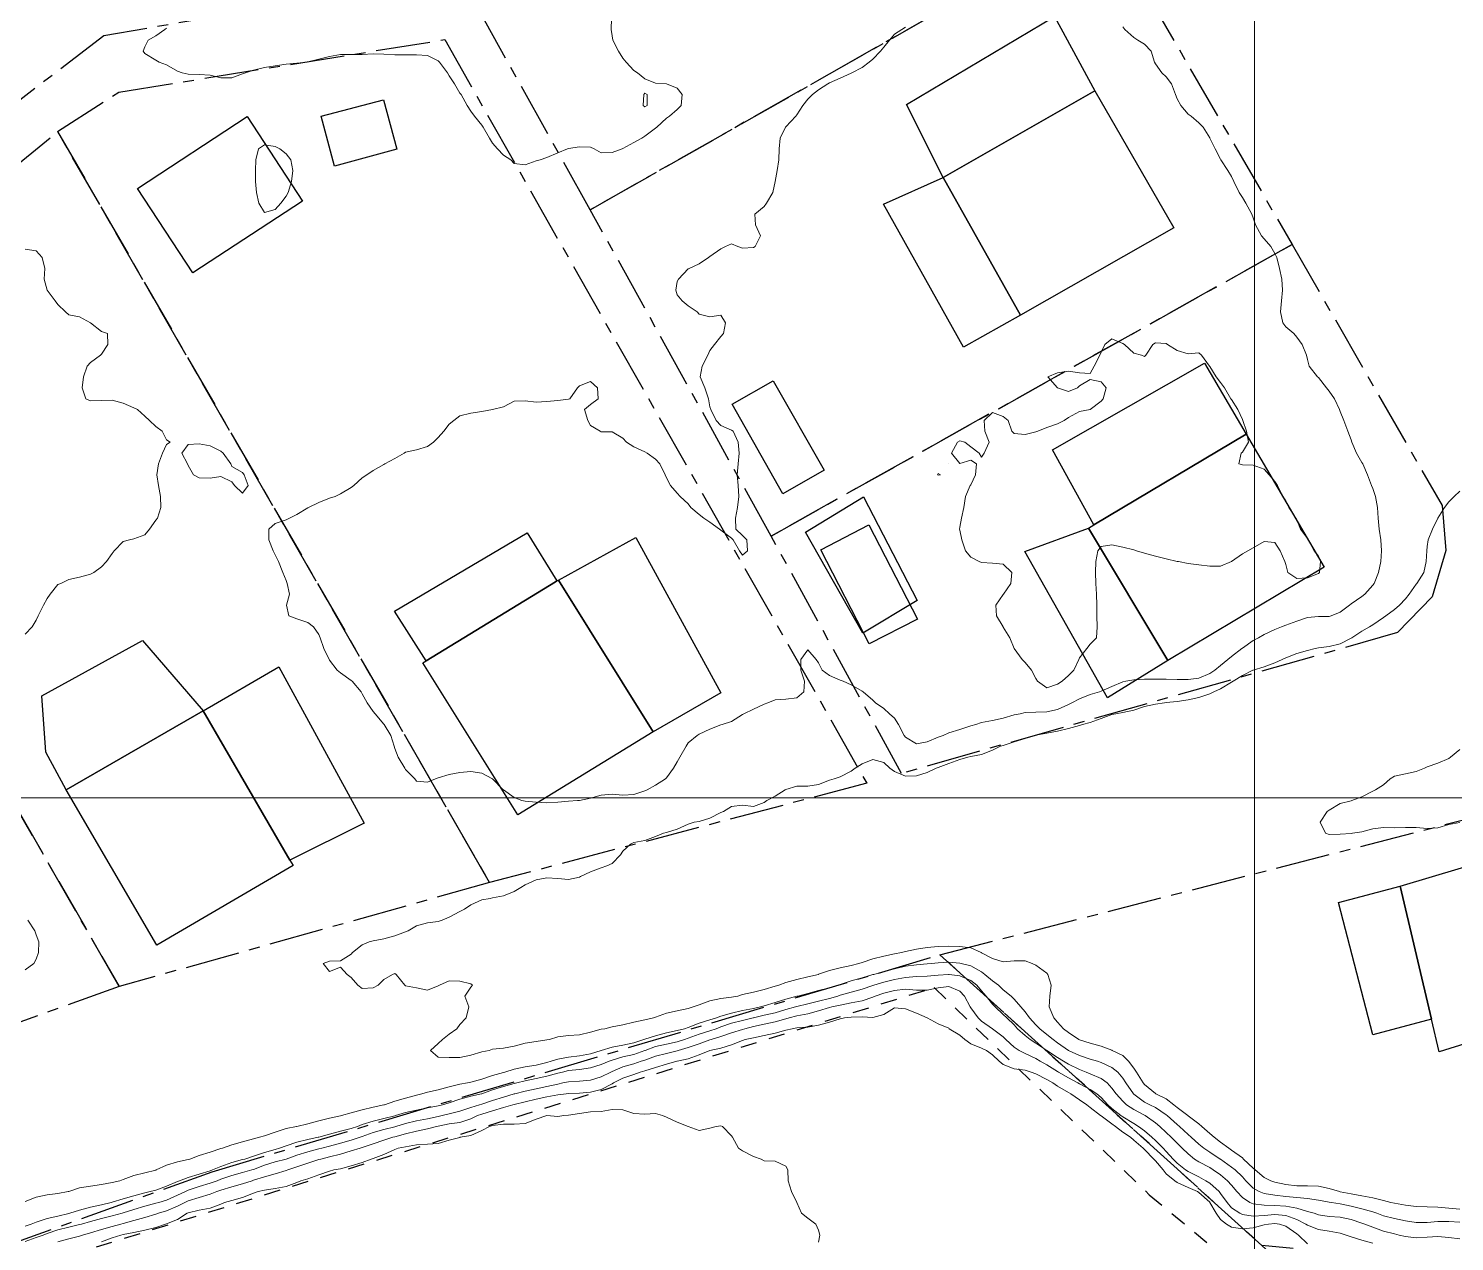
# Model space of a CAD drawing. Header units: centimetres. Extents: x 0 to 642158, y -847 to 649707.
# Drawn here: x 617710.4 to 617776, y 621067 to 621122.8 of the extents above; entities that cross this region are included whole.
import ezdxf

# ---------------------------------------------------------------- set-up
doc = ezdxf.new("R2010")
doc.units = ezdxf.units.CM
doc.header["$MEASUREMENT"] = 0
doc.linetypes.add('CENTERX2', pattern=[4, 2.5, -0.5, 0.5, -0.5])
doc.linetypes.add('JIS_02_0.7', pattern=[1.35, 0.75, -0.6])
for name, color, linetype, lineweight in [('MEV_grille', 254, 'Continuous', 9), ('WAL_parcellaire agricole', 7, 'JIS_02_0.7', 25), ('WAL_topographie 0.5', 253, 'Continuous', 20)]:
    doc.layers.add(name, color=color, linetype=linetype, lineweight=lineweight)
doc.layers.add('SPW_batiments', color=7, linetype='Continuous')
doc.layers.add('SPW_parcellaire cadastral', color=7, linetype='CENTERX2', lineweight=25, true_color=0xff0542)

# ---------------------------------------------------------------- blocks, each defined once
blk = doc.blocks.new('*U114')
at = {"layer": 'MEV_grille', "transparency": 33554687}
blk.add_lwpolyline([(-1338.461, 0), (1338.461, 0)], dxfattribs=at)
blk = doc.blocks.new('*U115')
at = {"layer": 'MEV_grille', "color": 0, "linetype": 'ByBlock', "lineweight": -2, "transparency": 16777216}
blk.add_blockref('*U114', (0, -1300), dxfattribs=at)
blk = doc.blocks.new('*U112')
at = {"layer": 'MEV_grille', "transparency": 33554687}
blk.add_lwpolyline([(0, 1825.476), (0, -1825.476)], dxfattribs=at)
blk = doc.blocks.new('*U113')
at = {"layer": 'MEV_grille', "color": 0, "linetype": 'ByBlock', "lineweight": -2, "transparency": 16777216}
blk.add_blockref('*U112', (2400, 0), dxfattribs=at)

msp = doc.modelspace()

# ---------------------------------------------------------------- linework, layer by layer
at = {"layer": 'SPW_batiments'}
for points in [[(617759.46, 621119.931), (617752.486, 621115.938), (617750.803, 621119.295), (617757.603, 621123.346), (617759.46, 621119.931)], [(617763.104, 621113.613), (617756.038, 621109.596), (617752.486, 621115.938), (617759.46, 621119.931), (617763.104, 621113.613)], [(617727.337, 621117.243), (617724.47, 621116.458), (617723.87, 621118.758), (617726.737, 621119.508), (617727.337, 621117.243)], [(617715.416, 621115.427), (617720.459, 621118.736), (617723.007, 621114.852), (617717.965, 621111.543), (617715.416, 621115.427)], [(617752.486, 621115.939), (617756.038, 621109.596), (617753.416, 621108.129), (617749.73, 621114.707), (617752.486, 621115.939)], [(617766.429, 621104.113), (617759.411, 621099.938), (617757.521, 621103.396), (617764.505, 621107.38), (617766.429, 621104.113)], [(617747.006, 621102.461), (617745.106, 621101.378), (617742.771, 621105.495), (617744.655, 621106.578), (617747.006, 621102.461)], [(617770.022, 621097.998), (617762.822, 621093.697), (617759.172, 621099.797), (617759.411, 621099.938), (617766.429, 621104.113), (617770.022, 621097.998)], [(617748.781, 621094.95), (617746.152, 621099.613), (617748.816, 621101.236), (617751.286, 621096.456), (617748.781, 621094.95)], [(617751.306, 621095.596), (617749.072, 621094.461), (617746.856, 621098.795), (617749.056, 621099.945), (617751.306, 621095.596)], [(617734.708, 621097.36), (617734.639, 621097.318), (617728.693, 621093.688), (617727.24, 621095.976), (617733.339, 621099.576), (617734.708, 621097.36)], [(617742.257, 621092.211), (617739.14, 621090.41), (617734.778, 621097.398), (617738.339, 621099.36), (617742.257, 621092.211)], [(617756.246, 621098.715), (617759.172, 621099.797), (617762.822, 621093.697), (617760.041, 621091.98), (617756.246, 621098.715)], [(617739.14, 621090.41), (617732.908, 621086.593), (617728.54, 621093.593), (617728.693, 621093.688), (617734.639, 621097.318), (617734.708, 621097.36), (617734.778, 621097.398), (617739.14, 621090.41)], [(617712.124, 621087.741), (617711.198, 621089.481), (617711.012, 621092.072), (617715.635, 621094.622), (617718.426, 621091.376), (617712.124, 621087.741)], [(617725.841, 621086.209), (617722.427, 621084.51), (617718.426, 621091.376), (617721.907, 621093.408), (617725.841, 621086.209)], [(617722.427, 621084.51), (617722.574, 621084.258), (617716.308, 621080.592), (617712.124, 621087.741), (617718.426, 621091.376), (617722.427, 621084.51)], [(617785.341, 621078.816), (617785.174, 621078.764), (617779.825, 621077.093), (617775.308, 621075.682), (617774.958, 621077.181), (617773.516, 621083.315), (617783.307, 621086.249), (617785.341, 621078.816)], [(617774.958, 621077.181), (617772.258, 621076.464), (617770.674, 621082.564), (617773.516, 621083.315), (617774.958, 621077.181)]]:
    msp.add_lwpolyline(points, dxfattribs=at)
at = {"layer": 'SPW_parcellaire cadastral'}
for points in [[(617635.583, 621112.981), (617645.679, 621116.604), (617716.839, 621144.166), (617719.631, 621138.983), (617725.689, 621128.22), (617727.662, 621124.82), (617713.866, 621122.462), (617701.727, 621113.15), (617693.035, 621107.997), (617647.2, 621092.057), (617645.539, 621095.061), (617635.583, 621112.981)], [(617736.247, 621114.446), (617730.203, 621125.284), (617727.662, 621124.82), (617725.689, 621128.22), (617751.117, 621142.977), (617759.847, 621127.865), (617736.247, 621114.446)], [(617736.247, 621114.446), (617759.847, 621127.865), (617768.537, 621112.847), (617744.567, 621099.429), (617736.247, 621114.446)], [(617731.613, 621083.475), (617711.737, 621118.049), (617714.553, 621119.864), (617729.547, 621122.28), (617748.968, 621088.05), (617731.613, 621083.475)], [(617731.613, 621083.475), (617714.568, 621078.692), (617697.844, 621107.823), (617703.278, 621111.089), (617711.737, 621118.049), (617731.613, 621083.475)], [(617744.567, 621099.429), (617768.537, 621112.847), (617775.438, 621100.827), (617775.617, 621098.761), (617774.982, 621096.634), (617773.394, 621094.983), (617750.565, 621088.502), (617744.567, 621099.429)], [(617681.64, 621101.414), (617693.949, 621105.471), (617697.844, 621107.823), (617714.568, 621078.692), (617698.133, 621072.797), (617681.64, 621101.414)], [(617752.33, 621080.15), (617785.683, 621088.75), (617787.14, 621083.471), (617788.791, 621077.749), (617791.289, 621068.657), (617792.458, 621064.182), (617767.153, 621066.773), (617752.33, 621080.15)], [(617783.06, 621052.299), (617824.366, 621016.028), (617823.177, 621011.472), (617816.096, 621001.449), (617790.775, 620954.35), (617787.593, 620940.336), (617787.517, 620940.003), (617678.966, 621055.851), (617718.844, 621070.16), (617752.33, 621080.15), (617767.153, 621066.773), (617783.06, 621052.299)]]:
    msp.add_lwpolyline(points, dxfattribs=at)
at = {"layer": 'WAL_parcellaire agricole'}
msp.add_lwpolyline([(617711.348, 621023.973), (617682.511, 621055.47), (617712.232, 621066.306), (617752.064, 621078.644), (617761.967, 621069.104), (617779.177, 621054.814), (617799.846, 621036.234), (617822.223, 621016.236), (617800.306, 620927.942), (617776.245, 620953.259), (617751.353, 620981.853), (617711.348, 621023.973)], dxfattribs=at)
at = {"layer": 'WAL_topographie 0.5'}
for points in [[(617716.75, 621122.813), (617716.663, 621122.75), (617716.25, 621122.453), (617715.908, 621122.25), (617715.75, 621121.95), (617715.67, 621121.75), (617715.75, 621121.645), (617716.25, 621121.341), (617716.404, 621121.25), (617716.75, 621121.128), (617717.25, 621120.825), (617717.464, 621120.75), (617717.75, 621120.69), (617718.25, 621120.681), (617718.75, 621120.64), (617719.25, 621120.519), (617719.75, 621120.52), (617720.25, 621120.699), (617720.387, 621120.75), (617720.75, 621120.875), (617721.25, 621120.998), (617721.75, 621121.077), (617722.25, 621121.146), (617722.75, 621121.201), (617723.185, 621121.25), (617723.25, 621121.259), (617723.75, 621121.377), (617724.25, 621121.503), (617724.75, 621121.592), (617725.25, 621121.59), (617725.75, 621121.592), (617726.25, 621121.627), (617726.75, 621121.609), (617727.25, 621121.581), (617727.75, 621121.579), (617728.25, 621121.586), (617728.75, 621121.544), (617729.25, 621121.302), (617729.306, 621121.25), (617729.669, 621120.75), (617729.75, 621120.619), (617729.995, 621120.25), (617730.25, 621119.823), (617730.305, 621119.75), (617730.586, 621119.25), (617730.75, 621118.989), (617730.917, 621118.75), (617731.25, 621118.337), (617731.313, 621118.25), (617731.612, 621117.75), (617731.75, 621117.52), (617731.978, 621117.25), (617732.25, 621116.967), (617732.587, 621116.75), (617732.75, 621116.577), (617733.25, 621116.51), (617733.75, 621116.703), (617733.938, 621116.75), (617734.25, 621116.859), (617734.75, 621117.07), (617735.2, 621117.25), (617735.25, 621117.263), (617735.75, 621117.35), (617736.25, 621117.329), (617736.417, 621117.25), (617736.75, 621117.073), (617737.25, 621117.079), (617737.712, 621117.25), (617737.75, 621117.263), (617738.25, 621117.544), (617738.625, 621117.75), (617738.75, 621117.831), (617739.25, 621118.206), (617739.305, 621118.25), (617739.75, 621118.665), (617739.897, 621118.75), (617740.25, 621119.066), (617740.425, 621119.25), (617740.474, 621119.75), (617740.25, 621120.045), (617739.75, 621120.25), (617739.75, 621120.25), (617739.25, 621120.283), (617738.75, 621120.474), (617738.417, 621120.75), (617738.25, 621120.853), (617737.898, 621121.25), (617737.75, 621121.426), (617737.539, 621121.75), (617737.286, 621122.25), (617737.25, 621122.45), (617737.21, 621122.75), (617737.219, 621123.25)], [(617735.662, 621087.25), (617735.25, 621087.22), (617734.75, 621087.177), (617734.25, 621087.146), (617733.75, 621087.175), (617733.25, 621087.22), (617733.094, 621087.25), (617732.75, 621087.386), (617732.25, 621087.744), (617732.242, 621087.75), (617731.75, 621088.25), (617731.75, 621088.25), (617731.25, 621088.509), (617730.75, 621088.596), (617730.25, 621088.536), (617729.75, 621088.458), (617729.25, 621088.304), (617729.119, 621088.25), (617728.75, 621088.098), (617728.25, 621088.139), (617728.165, 621088.25), (617727.75, 621088.677), (617727.707, 621088.75), (617727.405, 621089.25), (617727.25, 621089.652), (617727.221, 621089.75), (617727.073, 621090.25), (617726.762, 621090.75), (617726.75, 621090.765), (617726.34, 621091.25), (617726.25, 621091.357), (617725.985, 621091.75), (617725.75, 621092.159), (617725.698, 621092.25), (617725.286, 621092.75), (617725.25, 621092.781), (617724.75, 621093.13), (617724.604, 621093.25), (617724.25, 621093.716), (617724.226, 621093.75), (617723.991, 621094.25), (617723.818, 621094.75), (617723.75, 621094.896), (617723.507, 621095.25), (617723.25, 621095.441), (617722.75, 621095.614), (617722.375, 621095.75), (617722.271, 621096.25), (617722.408, 621096.75), (617722.304, 621097.25), (617722.25, 621097.381), (617722.104, 621097.75), (617721.904, 621098.25), (617721.75, 621098.565), (617721.648, 621098.75), (617721.456, 621099.25), (617721.454, 621099.75), (617721.75, 621100.009), (617722.25, 621100.172), (617722.398, 621100.25), (617722.75, 621100.426), (617723.25, 621100.729), (617723.286, 621100.75), (617723.75, 621100.972), (617724.25, 621101.172), (617724.5, 621101.25), (617724.75, 621101.371), (617725.25, 621101.656), (617725.372, 621101.75), (617725.75, 621102.102), (617725.967, 621102.25), (617726.25, 621102.448), (617726.75, 621102.729), (617726.795, 621102.75), (617727.25, 621102.994), (617727.687, 621103.25), (617727.75, 621103.291), (617728.25, 621103.403), (617728.75, 621103.55), (617729.025, 621103.75), (617729.25, 621103.969), (617729.506, 621104.25), (617729.75, 621104.574), (617729.964, 621104.75), (617730.25, 621104.955), (617730.75, 621105.087), (617731.25, 621105.169), (617731.75, 621105.25), (617731.75, 621105.25), (617732.25, 621105.375), (617732.75, 621105.641), (617733.25, 621105.65), (617733.75, 621105.593), (617734.25, 621105.625), (617734.75, 621105.667), (617735.25, 621105.722), (617735.306, 621105.75), (617735.655, 621106.25), (617735.75, 621106.337), (617736.25, 621106.544), (617736.572, 621106.25), (617736.603, 621105.75), (617736.25, 621105.477), (617735.987, 621105.25), (617736.133, 621104.75), (617736.25, 621104.517), (617736.694, 621104.25), (617736.75, 621104.232), (617737.25, 621104.223), (617737.75, 621103.931), (617737.914, 621103.75), (617738.25, 621103.531), (617738.75, 621103.301), (617738.862, 621103.25), (617739.25, 621102.972), (617739.448, 621102.75), (617739.696, 621102.25), (617739.75, 621102.105), (617739.943, 621101.75), (617740.25, 621101.4), (617740.382, 621101.25), (617740.75, 621100.906), (617740.878, 621100.75), (617741.25, 621100.415), (617741.464, 621100.25), (617741.75, 621100.066), (617742.187, 621099.75), (617742.25, 621099.699), (617742.75, 621099.325), (617742.818, 621099.25), (617743.108, 621098.75), (617743.25, 621098.547), (617743.477, 621098.75), (617743.444, 621099.25), (617743.25, 621099.461), (617742.948, 621099.75), (617742.926, 621100.25), (617743.013, 621100.75), (617743.077, 621101.25), (617743.047, 621101.75), (617743.008, 621102.25), (617743.056, 621102.75), (617743.093, 621103.25), (617743.057, 621103.75), (617742.817, 621104.25), (617742.75, 621104.307), (617742.25, 621104.524), (617742.039, 621104.75), (617741.794, 621105.25), (617741.75, 621105.383), (617741.679, 621105.75), (617741.509, 621106.25), (617741.308, 621106.75), (617741.394, 621107.25), (617741.655, 621107.75), (617741.75, 621107.964), (617741.961, 621108.25), (617742.25, 621108.617), (617742.371, 621108.75), (617742.466, 621109.25), (617742.25, 621109.598), (617741.75, 621109.515), (617741.25, 621109.645), (617741.159, 621109.75), (617740.75, 621110.031), (617740.47, 621110.25), (617740.25, 621110.54), (617740.176, 621110.75), (617740.25, 621111.15), (617740.3, 621111.25), (617740.75, 621111.724), (617740.8, 621111.75), (617741.25, 621111.955), (617741.683, 621112.25), (617741.75, 621112.303), (617742.25, 621112.643), (617742.464, 621112.75), (617742.75, 621112.875), (617743.036, 621112.75), (617743.25, 621112.682), (617743.75, 621112.704), (617743.833, 621112.75), (617744.083, 621113.25), (617743.844, 621113.75), (617743.817, 621114.25), (617744.25, 621114.592), (617744.347, 621114.75), (617744.639, 621115.25), (617744.75, 621115.75), (617744.75, 621115.75), (617744.838, 621116.25), (617744.914, 621116.75), (617744.937, 621117.25), (617744.976, 621117.75), (617745.232, 621118.25), (617745.25, 621118.268), (617745.704, 621118.75), (617745.75, 621118.813), (617746.025, 621119.25), (617746.25, 621119.542), (617746.466, 621119.75), (617746.75, 621119.973), (617747.176, 621120.25), (617747.25, 621120.287), (617747.75, 621120.506), (617748.25, 621120.733), (617748.279, 621120.75), (617748.75, 621120.998), (617749.085, 621121.25), (617749.25, 621121.378), (617749.594, 621121.75), (617749.75, 621121.929), (617750.009, 621122.25), (617750.25, 621122.532), (617750.583, 621122.75), (617750.75, 621122.847)], [(617760.75, 621122.868), (617760.842, 621122.75), (617761.25, 621122.373), (617761.438, 621122.25), (617761.75, 621122.066), (617762.058, 621121.75), (617762.205, 621121.25), (617762.25, 621121.164), (617762.539, 621120.75), (617762.75, 621120.565), (617762.985, 621120.25), (617763.174, 621119.75), (617763.25, 621119.556), (617763.419, 621119.25), (617763.75, 621118.853), (617763.892, 621118.75), (617764.25, 621118.447), (617764.442, 621118.25), (617764.75, 621117.757), (617764.754, 621117.75), (617764.993, 621117.25), (617765.25, 621116.776), (617765.266, 621116.75), (617765.583, 621116.25), (617765.75, 621115.979), (617765.86, 621115.75), (617766.109, 621115.25), (617766.25, 621115.011), (617766.411, 621114.75), (617766.687, 621114.25), (617766.75, 621114.083), (617766.859, 621113.75), (617767.125, 621113.25), (617767.25, 621113.106), (617767.56, 621112.75), (617767.75, 621112.431), (617767.833, 621112.25), (617767.962, 621111.75), (617768.063, 621111.25), (617768.096, 621110.75), (617768.055, 621110.25), (617768.004, 621109.75), (617768.107, 621109.25), (617768.25, 621109.066), (617768.612, 621108.75), (617768.75, 621108.591), (617769.006, 621108.25), (617769.205, 621107.75), (617769.25, 621107.563), (617769.328, 621107.25), (617769.712, 621106.75), (617769.75, 621106.723), (617770.121, 621106.25), (617770.25, 621106.094), (617770.495, 621105.75), (617770.72, 621105.25), (617770.75, 621105.167), (617770.915, 621104.75), (617771.107, 621104.25), (617771.25, 621103.861), (617771.29, 621103.75), (617771.497, 621103.25), (617771.75, 621102.821), (617771.786, 621102.75), (617772.004, 621102.25), (617772.194, 621101.75), (617772.25, 621101.612), (617772.371, 621101.25), (617772.461, 621100.75), (617772.497, 621100.25), (617772.55, 621099.75), (617772.618, 621099.25), (617772.66, 621098.75), (617772.628, 621098.25), (617772.507, 621097.75), (617772.308, 621097.25), (617772.25, 621097.171), (617771.882, 621096.75), (617771.75, 621096.651), (617771.25, 621096.303), (617771.182, 621096.25), (617770.75, 621095.923), (617770.329, 621095.75), (617770.25, 621095.722), (617769.75, 621095.726), (617769.25, 621095.673), (617768.75, 621095.512), (617768.25, 621095.329), (617768.048, 621095.25), (617767.75, 621095.13), (617767.25, 621094.902), (617766.991, 621094.75), (617766.75, 621094.621), (617766.25, 621094.271), (617766.223, 621094.25), (617765.75, 621093.882), (617765.584, 621093.75), (617765.25, 621093.476), (617764.981, 621093.25), (617764.75, 621093.093), (617764.25, 621092.89), (617763.75, 621092.829), (617763.25, 621092.828), (617762.75, 621092.837), (617762.25, 621092.843), (617761.75, 621092.838), (617761.25, 621092.812), (617760.882, 621092.75), (617760.75, 621092.72), (617760.25, 621092.498), (617759.75, 621092.28), (617759.67, 621092.25), (617759.25, 621092.133), (617758.75, 621091.935), (617758.41, 621091.75), (617758.25, 621091.675), (617757.75, 621091.451), (617757.25, 621091.33), (617756.75, 621091.315), (617756.25, 621091.303), (617756.029, 621091.25), (617755.75, 621091.191), (617755.25, 621091.05), (617754.75, 621090.941), (617754.25, 621090.843), (617753.981, 621090.75), (617753.75, 621090.684), (617753.25, 621090.519), (617752.75, 621090.363), (617752.487, 621090.25), (617752.25, 621090.171), (617751.75, 621089.955), (617751.25, 621089.864), (617750.75, 621090.169), (617750.689, 621090.25), (617750.428, 621090.75), (617750.25, 621091.04), (617750.007, 621091.25), (617749.75, 621091.482), (617749.365, 621091.75), (617749.25, 621091.868), (617748.799, 621092.25), (617748.75, 621092.285), (617748.25, 621092.579), (617747.882, 621092.75), (617747.75, 621092.797), (617747.25, 621093.011), (617746.908, 621093.25), (617746.75, 621093.588), (617746.639, 621093.75), (617746.25, 621094.197), (617745.941, 621093.75), (617745.934, 621093.25), (617746.106, 621092.75), (617746.073, 621092.25), (617745.75, 621091.98), (617745.25, 621091.922), (617744.75, 621091.892), (617744.412, 621091.75), (617744.25, 621091.692), (617743.75, 621091.461), (617743.318, 621091.25), (617743.25, 621091.209), (617742.75, 621090.896), (617742.308, 621090.75), (617742.25, 621090.731), (617741.75, 621090.54), (617741.25, 621090.315), (617741.164, 621090.25), (617740.75, 621089.91), (617740.652, 621089.75), (617740.373, 621089.25), (617740.25, 621089.039), (617740.08, 621088.75), (617739.75, 621088.293), (617739.699, 621088.25), (617739.25, 621087.957), (617738.867, 621087.75), (617738.75, 621087.701), (617738.25, 621087.53), (617737.75, 621087.494), (617737.25, 621087.543), (617736.75, 621087.497), (617736.25, 621087.366), (617735.75, 621087.26), (617735.662, 621087.25)], [(617738.868, 621119.25), (617738.75, 621119.189), (617738.673, 621119.25), (617738.712, 621119.75), (617738.75, 621119.817), (617738.861, 621119.75), (617738.868, 621119.25)], [(617722.01, 621114.75), (617721.75, 621114.455), (617721.25, 621114.315), (617720.995, 621114.75), (617720.886, 621115.25), (617720.848, 621115.75), (617720.842, 621116.25), (617720.855, 621116.75), (617720.985, 621117.25), (617721.25, 621117.432), (617721.75, 621117.359), (617721.955, 621117.25), (617722.25, 621117.021), (617722.47, 621116.75), (617722.554, 621116.25), (617722.501, 621115.75), (617722.344, 621115.25), (617722.25, 621115.068), (617722.01, 621114.75)], [(617710.25, 621112.63), (617710.75, 621112.56), (617711.031, 621112.25), (617711.141, 621111.75), (617711.115, 621111.25), (617711.25, 621110.75), (617711.25, 621110.75), (617711.625, 621110.25), (617711.75, 621110.091), (617712.091, 621109.75), (617712.25, 621109.615), (617712.75, 621109.519), (617713.25, 621109.25), (617713.25, 621109.25), (617713.75, 621108.845), (617714.036, 621108.75), (617714.04, 621108.25), (617713.75, 621107.8), (617713.713, 621107.75), (617713.25, 621107.421), (617713.091, 621107.25), (617712.93, 621106.75), (617712.858, 621106.25), (617713.028, 621105.75), (617713.25, 621105.652), (617713.75, 621105.675), (617714.25, 621105.681), (617714.75, 621105.538), (617715.25, 621105.327), (617715.417, 621105.25), (617715.75, 621104.954), (617715.97, 621104.75), (617716.25, 621104.47), (617716.539, 621104.25), (617716.75, 621103.85), (617716.917, 621103.75), (617716.75, 621103.65), (617716.568, 621103.25), (617716.385, 621102.75), (617716.298, 621102.25), (617716.383, 621101.75), (617716.472, 621101.25), (617716.491, 621100.75), (617716.331, 621100.25), (617716.25, 621100.161), (617715.962, 621099.75), (617715.75, 621099.484), (617715.25, 621099.296), (617715.036, 621099.25), (617714.75, 621099.181), (617714.333, 621098.75), (617714.25, 621098.631), (617713.992, 621098.25), (617713.75, 621098.008), (617713.402, 621097.75), (617713.25, 621097.667), (617712.75, 621097.53), (617712.25, 621097.424), (617711.886, 621097.25), (617711.75, 621097.194), (617711.386, 621096.75), (617711.25, 621096.546), (617711.088, 621096.25), (617710.839, 621095.75), (617710.75, 621095.56), (617710.559, 621095.25), (617710.25, 621094.911)], [(617757.965, 621092.75), (617757.75, 621092.605), (617757.25, 621092.434), (617756.82, 621092.75), (617756.75, 621092.865), (617756.549, 621093.25), (617756.25, 621093.604), (617756.124, 621093.75), (617755.755, 621094.25), (617755.75, 621094.258), (617755.548, 621094.75), (617755.25, 621095.239), (617755.243, 621095.25), (617754.942, 621095.75), (617754.911, 621096.25), (617755.25, 621096.737), (617755.26, 621096.75), (617755.593, 621097.25), (617755.636, 621097.75), (617755.25, 621098.136), (617754.75, 621098.179), (617754.25, 621098.215), (617754.132, 621098.25), (617753.75, 621098.453), (617753.518, 621098.75), (617753.343, 621099.25), (617753.25, 621099.694), (617753.238, 621099.75), (617753.25, 621099.833), (617753.331, 621100.25), (617753.434, 621100.75), (617753.517, 621101.25), (617753.721, 621101.75), (617753.75, 621101.792), (617753.97, 621102.25), (617754.023, 621102.75), (617753.75, 621102.927), (617753.25, 621102.769), (617752.868, 621103.25), (617753.15, 621103.75), (617753.25, 621103.808), (617753.483, 621103.75), (617753.75, 621103.539), (617754.143, 621103.25), (617754.25, 621103.062), (617754.365, 621103.25), (617754.603, 621103.75), (617754.396, 621104.25), (617754.375, 621104.75), (617754.75, 621105.109), (617755.25, 621104.936), (617755.467, 621104.75), (617755.65, 621104.25), (617755.75, 621104.15), (617756.25, 621104.103), (617756.75, 621104.222), (617756.841, 621104.25), (617757.25, 621104.423), (617757.75, 621104.597), (617758.056, 621104.75), (617758.25, 621104.89), (617758.75, 621105.158), (617759.25, 621105.25), (617759.25, 621105.25), (617759.75, 621105.644), (617759.852, 621105.75), (617759.977, 621106.25), (617759.75, 621106.528), (617759.25, 621106.631), (617758.75, 621106.35), (617758.667, 621106.25), (617758.25, 621106.083), (617757.75, 621106.25), (617757.75, 621106.25), (617757.3, 621106.75), (617757.75, 621106.946), (617758.25, 621107.021), (617758.75, 621106.941), (617759.25, 621106.917), (617759.429, 621107.25), (617759.689, 621107.75), (617759.75, 621107.897), (617759.921, 621108.25), (617760.25, 621108.506), (617760.75, 621108.292), (617760.83, 621108.25), (617761.25, 621107.846), (617761.607, 621107.75), (617761.75, 621107.691), (617761.813, 621107.75), (617762.125, 621108.25), (617762.25, 621108.324), (617762.75, 621108.292), (617762.798, 621108.25), (617763.25, 621107.97), (617763.75, 621107.816), (617764.25, 621107.87), (617764.37, 621107.75), (617764.738, 621107.25), (617764.75, 621107.236), (617765.038, 621106.75), (617765.25, 621106.49), (617765.422, 621106.25), (617765.723, 621105.75), (617765.75, 621105.711), (617766.037, 621105.25), (617766.25, 621104.801), (617766.272, 621104.75), (617766.447, 621104.25), (617766.539, 621103.75), (617766.25, 621103.292), (617766.2, 621103.25), (617766.083, 621102.75), (617766.25, 621102.707), (617766.75, 621102.694), (617767.25, 621102.507), (617767.481, 621102.25), (617767.75, 621101.941), (617767.862, 621101.75), (617768.109, 621101.25), (617768.25, 621101.047), (617768.388, 621100.75), (617768.705, 621100.25), (617768.75, 621100.182), (617768.929, 621099.75), (617769.25, 621099.314), (617769.294, 621099.25), (617769.558, 621098.75), (617769.75, 621098.508), (617769.843, 621098.25), (617769.797, 621097.75), (617769.75, 621097.711), (617769.25, 621097.505), (617768.75, 621097.476), (617768.336, 621097.75), (617768.25, 621098.125), (617768.208, 621098.25), (617767.987, 621098.75), (617767.75, 621099.125), (617767.25, 621099.179), (617766.75, 621098.893), (617766.5, 621098.75), (617766.25, 621098.607), (617765.75, 621098.25), (617765.75, 621098.25), (617765.25, 621098.046), (617764.75, 621098.047), (617764.25, 621098.099), (617763.75, 621098.17), (617763.306, 621098.25), (617763.25, 621098.262), (617762.75, 621098.38), (617762.25, 621098.505), (617761.75, 621098.643), (617761.375, 621098.75), (617761.25, 621098.786), (617760.75, 621098.923), (617760.25, 621099.031), (617759.75, 621098.95), (617759.607, 621098.75), (617759.514, 621098.25), (617759.5, 621097.75), (617759.514, 621097.25), (617759.542, 621096.75), (617759.558, 621096.25), (617759.561, 621095.75), (617759.568, 621095.25), (617759.537, 621094.75), (617759.25, 621094.446), (617759.094, 621094.25), (617758.75, 621093.819), (617758.722, 621093.75), (617758.499, 621093.25), (617758.25, 621093.012), (617757.965, 621092.75)], [(617720.5, 621101.75), (617720.25, 621101.409), (617719.875, 621101.75), (617719.75, 621101.929), (617719.25, 621102.174), (617718.75, 621102.097), (617718.25, 621102.106), (617717.982, 621102.25), (617717.75, 621102.683), (617717.717, 621102.75), (617717.458, 621103.25), (617717.75, 621103.639), (617718.25, 621103.668), (617718.75, 621103.575), (617719.25, 621103.34), (617719.353, 621103.25), (617719.705, 621102.75), (617719.75, 621102.625), (617720.25, 621102.35), (617720.323, 621102.25), (617720.5, 621101.75)], [(617752.751, 621102.75), (617752.75, 621102.75), (617752.75, 621102.75), (617752.75, 621102.75), (617752.751, 621102.75)], [(617752.361, 621102.25), (617752.25, 621102.224), (617752.218, 621102.25), (617752.25, 621102.306), (617752.361, 621102.25)], [(617776.25, 621101.493), (617775.993, 621101.25), (617775.75, 621101.007), (617775.552, 621100.75), (617775.25, 621100.25), (617775.25, 621100.25), (617774.997, 621099.75), (617774.794, 621099.25), (617774.75, 621098.95), (617774.734, 621098.75), (617774.714, 621098.25), (617774.605, 621097.75), (617774.282, 621097.25), (617774.25, 621097.214), (617773.931, 621096.75), (617773.75, 621096.543), (617773.479, 621096.25), (617773.25, 621096.051), (617772.851, 621095.75), (617772.75, 621095.673), (617772.25, 621095.338), (617772.101, 621095.25), (617771.75, 621095.05), (617771.285, 621094.75), (617771.25, 621094.727), (617770.75, 621094.467), (617770.25, 621094.351), (617769.75, 621094.282), (617769.6, 621094.25), (617769.25, 621094.165), (617768.75, 621094.018), (617768.25, 621093.829), (617768.085, 621093.75), (617767.75, 621093.588), (617767.25, 621093.412), (617766.75, 621093.258), (617766.734, 621093.25), (617766.25, 621093.015), (617765.822, 621092.75), (617765.75, 621092.702), (617765.25, 621092.393), (617764.931, 621092.25), (617764.75, 621092.159), (617764.25, 621091.993), (617763.75, 621091.893), (617763.25, 621091.819), (617762.75, 621091.759), (617762.669, 621091.75), (617762.25, 621091.687), (617761.75, 621091.574), (617761.25, 621091.418), (617760.75, 621091.306), (617760.425, 621091.25), (617760.25, 621091.206), (617759.75, 621091.023), (617759.25, 621090.84), (617758.899, 621090.75), (617758.75, 621090.704), (617758.25, 621090.575), (617757.75, 621090.449), (617757.25, 621090.356), (617756.75, 621090.263), (617756.69, 621090.25), (617756.25, 621090.104), (617755.75, 621089.949), (617755.25, 621089.792), (617755.12, 621089.75), (617754.75, 621089.568), (617754.25, 621089.378), (617753.75, 621089.278), (617753.616, 621089.25), (617753.25, 621089.135), (617752.75, 621088.951), (617752.25, 621088.78), (617752.161, 621088.75), (617751.75, 621088.549), (617751.25, 621088.385), (617750.75, 621088.368), (617750.25, 621088.584), (617750.028, 621088.75), (617749.75, 621089), (617749.25, 621089.148), (617748.75, 621088.936), (617748.441, 621088.75), (617748.25, 621088.607), (617747.75, 621088.338), (617747.464, 621088.25), (617747.25, 621088.195), (617746.75, 621087.986), (617746.25, 621087.908), (617745.75, 621087.908), (617745.25, 621087.766), (617745.217, 621087.75), (617744.75, 621087.458), (617744.365, 621087.25), (617744.25, 621087.156), (617743.75, 621086.983), (617743.25, 621087.032), (617742.75, 621086.972), (617742.375, 621086.75), (617742.25, 621086.697), (617741.75, 621086.445), (617741.25, 621086.294), (617741.031, 621086.25), (617740.75, 621086.171), (617740.25, 621085.937), (617739.75, 621085.784), (617739.61, 621085.75), (617739.25, 621085.592), (617738.75, 621085.412), (617738.25, 621085.318), (617738.102, 621085.25), (617737.75, 621084.92), (617737.64, 621084.75), (617737.25, 621084.349), (617737, 621084.25), (617736.75, 621084.15), (617736.25, 621083.965), (617735.791, 621083.75), (617735.75, 621083.731), (617735.25, 621083.623), (617734.75, 621083.668), (617734.25, 621083.696), (617733.75, 621083.607), (617733.25, 621083.375), (617733.054, 621083.25), (617732.75, 621083.066), (617732.25, 621082.872), (617731.75, 621082.768), (617731.639, 621082.75), (617731.25, 621082.675), (617730.75, 621082.455), (617730.454, 621082.25), (617730.25, 621082.14), (617729.75, 621081.889), (617729.437, 621081.75), (617729.25, 621081.689), (617728.75, 621081.627), (617728.25, 621081.481), (617727.859, 621081.25), (617727.75, 621081.203), (617727.25, 621081.025), (617726.75, 621080.892), (617726.25, 621080.788), (617726.068, 621080.75), (617725.75, 621080.61), (617725.3, 621080.25), (617725.25, 621080.173), (617724.75, 621079.868), (617724.25, 621079.857), (617723.95, 621079.75), (617724.25, 621079.375), (617724.75, 621079.583), (617725.058, 621079.25), (617725.25, 621079.103), (617725.55, 621078.75), (617725.75, 621078.596), (617726.25, 621078.625), (617726.484, 621078.75), (617726.75, 621079.016), (617727.139, 621079.25), (617727.25, 621079.283), (617727.306, 621079.25), (617727.708, 621078.75), (617727.75, 621078.729), (617728.25, 621078.625), (617728.75, 621078.525), (617729.25, 621078.722), (617729.312, 621078.75), (617729.75, 621078.956), (617730.25, 621078.938), (617730.75, 621078.813), (617730.833, 621078.75), (617730.75, 621078.667), (617730.472, 621078.25), (617730.65, 621077.75), (617730.528, 621077.25), (617730.25, 621076.938), (617730.1, 621076.75), (617729.75, 621076.5), (617729.446, 621076.25), (617729.25, 621076.062), (617728.893, 621075.75), (617729.25, 621075.438), (617729.75, 621075.42), (617730.25, 621075.421), (617730.75, 621075.528), (617731.25, 621075.691), (617731.595, 621075.75), (617731.75, 621075.806), (617732.25, 621075.855), (617732.75, 621075.951), (617733.25, 621076.078), (617733.75, 621076.161), (617734.25, 621076.229), (617734.368, 621076.25), (617734.75, 621076.373), (617735.25, 621076.44), (617735.75, 621076.474), (617736.25, 621076.586), (617736.75, 621076.725), (617736.917, 621076.75), (617737.25, 621076.84), (617737.75, 621076.922), (617738.25, 621077.049), (617738.75, 621077.154), (617739.162, 621077.25), (617739.25, 621077.282), (617739.75, 621077.457), (617740.25, 621077.57), (617740.75, 621077.685), (617740.983, 621077.75), (617741.25, 621077.852), (617741.75, 621078.028), (617742.25, 621078.132), (617742.75, 621078.203), (617743.04, 621078.25), (617743.25, 621078.316), (617743.75, 621078.432), (617744.25, 621078.554), (617744.75, 621078.704), (617744.924, 621078.75), (617745.25, 621078.873), (617745.75, 621079.01), (617746.25, 621079.133), (617746.74, 621079.25), (617746.75, 621079.254), (617747.25, 621079.424), (617747.75, 621079.555), (617748.25, 621079.665), (617748.609, 621079.75), (617748.75, 621079.8), (617749.25, 621079.964), (617749.75, 621080.085), (617750.25, 621080.189), (617750.566, 621080.25), (617750.75, 621080.304), (617751.25, 621080.414), (617751.75, 621080.489), (617752.25, 621080.532), (617752.75, 621080.542), (617753.25, 621080.539), (617753.75, 621080.473), (617754.238, 621080.25), (617754.25, 621080.245), (617754.75, 621079.983), (617755.25, 621079.827), (617755.75, 621079.868), (617756.25, 621079.869), (617756.577, 621079.75), (617756.75, 621079.681), (617757.25, 621079.306), (617757.302, 621079.25), (617757.453, 621078.75), (617757.394, 621078.25), (617757.365, 621077.75), (617757.577, 621077.25), (617757.75, 621077.055), (617758.019, 621076.75), (617758.25, 621076.573), (617758.723, 621076.25), (617758.75, 621076.237), (617759.25, 621076.089), (617759.75, 621075.95), (617760.25, 621075.758), (617760.265, 621075.75), (617760.75, 621075.514), (617761.016, 621075.25), (617761.25, 621074.936), (617761.374, 621074.75), (617761.687, 621074.25), (617761.75, 621074.174), (617762.25, 621073.763), (617762.27, 621073.75), (617762.75, 621073.514), (617763.095, 621073.25), (617763.25, 621073.128), (617763.742, 621072.75), (617763.75, 621072.744), (617764.25, 621072.363), (617764.381, 621072.25), (617764.75, 621071.925), (617764.946, 621071.75), (617765.25, 621071.532), (617765.622, 621071.25), (617765.75, 621071.163), (617766.25, 621070.801), (617766.308, 621070.75), (617766.75, 621070.335), (617766.835, 621070.25), (617767.25, 621069.904), (617767.555, 621069.75), (617767.75, 621069.686), (617768.25, 621069.57), (617768.75, 621069.518), (617769.25, 621069.522), (617769.75, 621069.502), (617770.25, 621069.4), (617770.72, 621069.25), (617770.75, 621069.243), (617771.25, 621069.14), (617771.75, 621069.054), (617772.25, 621068.969), (617772.75, 621068.839), (617773.079, 621068.75), (617773.25, 621068.712), (617773.75, 621068.63), (617774.25, 621068.566), (617774.75, 621068.543), (617775.25, 621068.527), (617775.75, 621068.491), (617776.25, 621068.442)], [(617776.25, 621089.601), (617775.831, 621089.25), (617775.75, 621089.19), (617775.25, 621088.968), (617774.75, 621088.804), (617774.625, 621088.75), (617774.25, 621088.586), (617773.75, 621088.483), (617773.25, 621088.373), (617773.047, 621088.25), (617772.75, 621087.971), (617772.375, 621087.75), (617772.25, 621087.686), (617771.75, 621087.429), (617771.283, 621087.25), (617771.25, 621087.235), (617770.75, 621087.109), (617770.25, 621086.803), (617770.154, 621086.75), (617769.838, 621086.25), (617770.083, 621085.75), (617770.25, 621085.685), (617770.75, 621085.705), (617771.25, 621085.74), (617771.321, 621085.75), (617771.75, 621085.818), (617772.25, 621085.955), (617772.75, 621086.012), (617773.25, 621085.996), (617773.75, 621086.018), (617774.25, 621086.013), (617774.75, 621085.968), (617775.25, 621086), (617775.75, 621086.145), (617776.25, 621086.235)], [(617710.358, 621081.75), (617710.694, 621081.25), (617710.75, 621081.063), (617710.878, 621080.75), (617710.856, 621080.25), (617710.75, 621079.956), (617710.647, 621079.75), (617710.25, 621079.463)], [(617710.25, 621068.799), (617710.75, 621068.997), (617711.25, 621069.104), (617711.75, 621069.155), (617712.226, 621069.25), (617712.25, 621069.257), (617712.75, 621069.424), (617713.25, 621069.503), (617713.75, 621069.574), (617714.25, 621069.673), (617714.593, 621069.75), (617714.75, 621069.8), (617715.25, 621069.985), (617715.75, 621070.114), (617716.25, 621070.241), (617716.273, 621070.25), (617716.75, 621070.466), (617717.25, 621070.618), (617717.75, 621070.731), (617717.813, 621070.75), (617718.25, 621070.905), (617718.75, 621071.071), (617719.25, 621071.228), (617719.324, 621071.25), (617719.75, 621071.399), (617720.25, 621071.543), (617720.75, 621071.677), (617721.027, 621071.75), (617721.25, 621071.822), (617721.75, 621071.993), (617722.25, 621072.151), (617722.734, 621072.25), (617722.75, 621072.254), (617723.25, 621072.367), (617723.75, 621072.501), (617724.25, 621072.632), (617724.75, 621072.738), (617724.8, 621072.75), (617725.25, 621072.874), (617725.75, 621073.014), (617726.25, 621073.133), (617726.75, 621073.243), (617726.779, 621073.25), (617727.25, 621073.407), (617727.75, 621073.551), (617728.25, 621073.687), (617728.502, 621073.75), (617728.75, 621073.824), (617729.25, 621073.932), (617729.75, 621074.066), (617730.25, 621074.189), (617730.592, 621074.25), (617730.75, 621074.284), (617731.25, 621074.426), (617731.75, 621074.589), (617732.25, 621074.733), (617732.314, 621074.75), (617732.75, 621074.88), (617733.25, 621074.986), (617733.75, 621075.077), (617734.25, 621075.2), (617734.44, 621075.25), (617734.75, 621075.341), (617735.25, 621075.434), (617735.75, 621075.496), (617736.25, 621075.598), (617736.741, 621075.75), (617736.75, 621075.753), (617737.25, 621075.904), (617737.75, 621075.986), (617738.25, 621076.106), (617738.717, 621076.25), (617738.75, 621076.262), (617739.25, 621076.426), (617739.75, 621076.563), (617740.25, 621076.669), (617740.586, 621076.75), (617740.75, 621076.803), (617741.25, 621077.002), (617741.75, 621077.164), (617742.05, 621077.25), (617742.25, 621077.32), (617742.75, 621077.465), (617743.25, 621077.581), (617743.75, 621077.686), (617744.075, 621077.75), (617744.25, 621077.799), (617744.75, 621077.951), (617745.25, 621078.109), (617745.75, 621078.239), (617745.802, 621078.25), (617746.25, 621078.376), (617746.75, 621078.502), (617747.25, 621078.634), (617747.647, 621078.75), (617747.75, 621078.788), (617748.25, 621078.951), (617748.75, 621079.096), (617749.25, 621079.241), (617749.286, 621079.25), (617749.75, 621079.38), (617750.25, 621079.512), (617750.75, 621079.629), (617751.25, 621079.691), (617751.75, 621079.729), (617751.95, 621079.75), (617752.25, 621079.787), (617752.75, 621079.808), (617753.25, 621079.765), (617753.309, 621079.75), (617753.75, 621079.646), (617754.25, 621079.364), (617754.405, 621079.25), (617754.75, 621078.955), (617755.029, 621078.75), (617755.25, 621078.543), (617755.61, 621078.25), (617755.75, 621078.111), (617756.057, 621077.75), (617756.25, 621077.525), (617756.449, 621077.25), (617756.75, 621076.934), (617756.925, 621076.75), (617757.25, 621076.487), (617757.539, 621076.25), (617757.75, 621076.099), (617758.25, 621075.752), (617758.253, 621075.75), (617758.75, 621075.514), (617759.25, 621075.353), (617759.588, 621075.25), (617759.75, 621075.197), (617760.25, 621074.969), (617760.515, 621074.75), (617760.75, 621074.465), (617760.887, 621074.25), (617761.239, 621073.75), (617761.25, 621073.739), (617761.75, 621073.371), (617761.985, 621073.25), (617762.25, 621073.117), (617762.75, 621072.779), (617762.787, 621072.75), (617763.25, 621072.335), (617763.352, 621072.25), (617763.75, 621071.886), (617763.898, 621071.75), (617764.25, 621071.426), (617764.472, 621071.25), (617764.75, 621071.065), (617765.232, 621070.75), (617765.25, 621070.738), (617765.75, 621070.382), (617765.914, 621070.25), (617766.25, 621069.927), (617766.417, 621069.75), (617766.75, 621069.409), (617767.021, 621069.25), (617767.25, 621069.162), (617767.75, 621069.083), (617768.25, 621069.023), (617768.75, 621068.971), (617769.25, 621068.925), (617769.75, 621068.854), (617770.25, 621068.767), (617770.355, 621068.75), (617770.75, 621068.686), (617771.25, 621068.582), (617771.75, 621068.46), (617772.25, 621068.313), (617772.442, 621068.25), (617772.75, 621068.139), (617773.25, 621068.013), (617773.75, 621067.906), (617774.25, 621067.828), (617774.75, 621067.834), (617775.25, 621067.868), (617775.75, 621067.87), (617776.25, 621067.844)], [(617710.25, 621067.654), (617710.519, 621067.75), (617710.75, 621067.849), (617711.25, 621068.013), (617711.75, 621068.124), (617712.25, 621068.237), (617712.303, 621068.25), (617712.75, 621068.393), (617713.25, 621068.528), (617713.75, 621068.644), (617714.195, 621068.75), (617714.25, 621068.766), (617714.75, 621068.914), (617715.25, 621069.051), (617715.75, 621069.192), (617716, 621069.25), (617716.25, 621069.322), (617716.75, 621069.502), (617717.25, 621069.718), (617717.343, 621069.75), (617717.75, 621069.9), (617718.25, 621070.055), (617718.75, 621070.21), (617718.864, 621070.25), (617719.25, 621070.408), (617719.75, 621070.587), (617720.25, 621070.72), (617720.357, 621070.75), (617720.75, 621070.88), (617721.25, 621071.052), (617721.75, 621071.194), (617721.941, 621071.25), (617722.25, 621071.36), (617722.75, 621071.522), (617723.25, 621071.642), (617723.731, 621071.75), (617723.75, 621071.755), (617724.25, 621071.898), (617724.75, 621072.026), (617725.25, 621072.159), (617725.528, 621072.25), (617725.75, 621072.332), (617726.25, 621072.492), (617726.75, 621072.612), (617727.25, 621072.74), (617727.287, 621072.75), (617727.75, 621072.895), (617728.25, 621073.005), (617728.75, 621073.1), (617729.25, 621073.204), (617729.448, 621073.25), (617729.75, 621073.343), (617730.25, 621073.508), (617730.75, 621073.641), (617731.233, 621073.75), (617731.25, 621073.755), (617731.75, 621073.929), (617732.25, 621074.089), (617732.75, 621074.223), (617732.87, 621074.25), (617733.25, 621074.352), (617733.75, 621074.453), (617734.25, 621074.562), (617734.75, 621074.701), (617734.967, 621074.75), (617735.25, 621074.823), (617735.75, 621074.875), (617736.25, 621074.941), (617736.75, 621075.097), (617737.108, 621075.25), (617737.25, 621075.308), (617737.75, 621075.453), (617738.25, 621075.565), (617738.75, 621075.741), (617738.776, 621075.75), (617739.25, 621075.923), (617739.75, 621076.04), (617740.25, 621076.152), (617740.579, 621076.25), (617740.75, 621076.308), (617741.25, 621076.492), (617741.75, 621076.651), (617742.042, 621076.75), (617742.25, 621076.829), (617742.75, 621076.997), (617743.25, 621077.126), (617743.742, 621077.25), (617743.75, 621077.252), (617744.25, 621077.368), (617744.75, 621077.483), (617745.25, 621077.628), (617745.684, 621077.75), (617745.75, 621077.771), (617746.25, 621077.894), (617746.75, 621078.018), (617747.25, 621078.142), (617747.637, 621078.25), (617747.75, 621078.287), (617748.25, 621078.437), (617748.75, 621078.566), (617749.25, 621078.733), (617749.297, 621078.75), (617749.75, 621078.893), (617750.25, 621079.013), (617750.75, 621079.111), (617751.25, 621079.151), (617751.75, 621079.164), (617752.25, 621079.22), (617752.727, 621079.25), (617752.75, 621079.251), (617752.762, 621079.25), (617753.25, 621079.189), (617753.75, 621078.97), (617754.036, 621078.75), (617754.25, 621078.489), (617754.459, 621078.25), (617754.75, 621077.879), (617754.872, 621077.75), (617755.25, 621077.408), (617755.41, 621077.25), (617755.75, 621076.921), (617755.911, 621076.75), (617756.25, 621076.439), (617756.487, 621076.25), (617756.75, 621076.083), (617757.25, 621075.751), (617757.251, 621075.75), (617757.75, 621075.417), (617758.013, 621075.25), (617758.25, 621075.109), (617758.75, 621074.867), (617759.059, 621074.75), (617759.25, 621074.672), (617759.75, 621074.459), (617760.029, 621074.25), (617760.25, 621074.019), (617760.446, 621073.75), (617760.75, 621073.411), (617760.917, 621073.25), (617761.25, 621073.022), (617761.75, 621072.762), (617761.772, 621072.75), (617762.25, 621072.421), (617762.447, 621072.25), (617762.75, 621071.963), (617762.979, 621071.75), (617763.25, 621071.482), (617763.485, 621071.25), (617763.75, 621070.989), (617764.055, 621070.75), (617764.25, 621070.626), (617764.75, 621070.352), (617764.91, 621070.25), (617765.25, 621070.019), (617765.568, 621069.75), (617765.75, 621069.544), (617765.995, 621069.25), (617766.25, 621068.971), (617766.596, 621068.75), (617766.75, 621068.687), (617767.25, 621068.622), (617767.75, 621068.614), (617768.25, 621068.578), (617768.75, 621068.488), (617769.25, 621068.339), (617769.549, 621068.25), (617769.75, 621068.184), (617770.25, 621068.111), (617770.75, 621068.071), (617771.25, 621067.964), (617771.75, 621067.8), (617771.882, 621067.75), (617772.25, 621067.608), (617772.75, 621067.433), (617773.25, 621067.301), (617773.464, 621067.25), (617773.75, 621067.181), (617774.25, 621067.123), (617774.75, 621067.151), (617775.25, 621067.178), (617775.75, 621067.14), (617776.25, 621067.078)], [(617710.25, 621066.955), (617710.75, 621067.143), (617711.064, 621067.25), (617711.25, 621067.321), (617711.75, 621067.484), (617712.25, 621067.612), (617712.75, 621067.728), (617712.835, 621067.75), (617713.25, 621067.873), (617713.75, 621068.013), (617714.25, 621068.134), (617714.701, 621068.25), (617714.75, 621068.265), (617715.25, 621068.428), (617715.75, 621068.582), (617716.25, 621068.71), (617716.4, 621068.75), (617716.75, 621068.857), (617717.25, 621069.087), (617717.624, 621069.25), (617717.75, 621069.309), (617718.25, 621069.479), (617718.75, 621069.634), (617719.079, 621069.75), (617719.25, 621069.819), (617719.75, 621069.997), (617720.25, 621070.128), (617720.676, 621070.25), (617720.75, 621070.274), (617721.25, 621070.465), (617721.75, 621070.614), (617722.25, 621070.75), (617722.25, 621070.75), (617722.75, 621070.929), (617723.25, 621071.085), (617723.75, 621071.214), (617723.891, 621071.25), (617724.25, 621071.349), (617724.75, 621071.486), (617725.25, 621071.62), (617725.656, 621071.75), (617725.75, 621071.784), (617726.25, 621071.965), (617726.75, 621072.102), (617727.25, 621072.234), (617727.304, 621072.25), (617727.75, 621072.39), (617728.25, 621072.506), (617728.75, 621072.597), (617729.25, 621072.709), (617729.432, 621072.75), (617729.75, 621072.829), (617730.25, 621072.954), (617730.75, 621073.123), (617731.143, 621073.25), (617731.25, 621073.282), (617731.75, 621073.443), (617732.25, 621073.602), (617732.75, 621073.743), (617732.776, 621073.75), (617733.25, 621073.873), (617733.75, 621073.984), (617734.25, 621074.083), (617734.75, 621074.202), (617734.981, 621074.25), (617735.25, 621074.308), (617735.75, 621074.341), (617736.25, 621074.385), (617736.75, 621074.527), (617737.186, 621074.75), (617737.25, 621074.781), (617737.75, 621074.996), (617738.25, 621075.129), (617738.586, 621075.25), (617738.75, 621075.308), (617739.25, 621075.487), (617739.75, 621075.608), (617740.25, 621075.734), (617740.295, 621075.75), (617740.75, 621075.886), (617741.25, 621076.058), (617741.75, 621076.229), (617741.812, 621076.25), (617742.25, 621076.387), (617742.75, 621076.559), (617743.25, 621076.717), (617743.359, 621076.75), (617743.75, 621076.846), (617744.25, 621076.954), (617744.75, 621077.059), (617745.25, 621077.207), (617745.4, 621077.25), (617745.75, 621077.337), (617746.25, 621077.434), (617746.75, 621077.567), (617747.25, 621077.721), (617747.357, 621077.75), (617747.75, 621077.835), (617748.25, 621077.941), (617748.75, 621078.037), (617749.25, 621078.2), (617749.354, 621078.25), (617749.75, 621078.392), (617750.25, 621078.514), (617750.75, 621078.562), (617751.25, 621078.527), (617751.75, 621078.526), (617752.25, 621078.634), (617752.75, 621078.691), (617753.25, 621078.481), (617753.472, 621078.25), (617753.728, 621077.75), (617753.75, 621077.713), (617754.093, 621077.25), (617754.25, 621077.098), (617754.748, 621076.75), (617754.75, 621076.749), (617755.25, 621076.37), (617755.372, 621076.25), (617755.75, 621075.897), (617755.975, 621075.75), (617756.25, 621075.612), (617756.75, 621075.372), (617756.953, 621075.25), (617757.25, 621075.083), (617757.75, 621074.772), (617757.788, 621074.75), (617758.25, 621074.487), (617758.687, 621074.25), (617758.75, 621074.212), (617759.25, 621073.955), (617759.554, 621073.75), (617759.75, 621073.587), (617760.059, 621073.25), (617760.25, 621073.081), (617760.665, 621072.75), (617760.75, 621072.691), (617761.25, 621072.385), (617761.473, 621072.25), (617761.75, 621072.046), (617762.089, 621071.75), (617762.25, 621071.598), (617762.604, 621071.25), (617762.75, 621071.094), (617763.073, 621070.75), (617763.25, 621070.564), (617763.632, 621070.25), (617763.75, 621070.173), (617764.25, 621069.925), (617764.571, 621069.75), (617764.75, 621069.64), (617765.187, 621069.25), (617765.25, 621069.167), (617765.549, 621068.75), (617765.75, 621068.51), (617766.129, 621068.25), (617766.25, 621068.194), (617766.75, 621068.12), (617767.25, 621068.157), (617767.75, 621068.195), (617768.25, 621068.149), (617768.75, 621067.966), (617769.169, 621067.75), (617769.25, 621067.698), (617769.75, 621067.511), (617770.25, 621067.428), (617770.75, 621067.339), (617771.028, 621067.25), (617771.25, 621067.163), (617771.75, 621067.017), (617772.25, 621066.873)], [(617711.75, 621066.937), (617712.25, 621067.076), (617712.75, 621067.205), (617712.887, 621067.25), (617713.25, 621067.356), (617713.75, 621067.503), (617714.25, 621067.638), (617714.644, 621067.75), (617714.75, 621067.781), (617715.25, 621067.922), (617715.75, 621068.065), (617716.25, 621068.211), (617716.37, 621068.25), (617716.75, 621068.359), (617717.25, 621068.574), (617717.595, 621068.75), (617717.75, 621068.824), (617718.25, 621068.984), (617718.75, 621069.134), (617719.063, 621069.25), (617719.25, 621069.314), (617719.75, 621069.469), (617720.25, 621069.608), (617720.688, 621069.75), (617720.75, 621069.769), (617721.25, 621069.935), (617721.75, 621070.075), (617722.25, 621070.22), (617722.33, 621070.25), (617722.75, 621070.385), (617723.25, 621070.559), (617723.75, 621070.723), (617723.844, 621070.75), (617724.25, 621070.849), (617724.75, 621070.977), (617725.25, 621071.12), (617725.653, 621071.25), (617725.75, 621071.278), (617726.25, 621071.452), (617726.75, 621071.625), (617727.166, 621071.75), (617727.25, 621071.772), (617727.75, 621071.909), (617728.25, 621072.036), (617728.75, 621072.142), (617729.162, 621072.25), (617729.25, 621072.269), (617729.75, 621072.362), (617730.25, 621072.437), (617730.75, 621072.595), (617731.063, 621072.75), (617731.25, 621072.82), (617731.75, 621072.972), (617732.25, 621073.124), (617732.682, 621073.25), (617732.75, 621073.266), (617733.25, 621073.378), (617733.75, 621073.506), (617734.25, 621073.613), (617734.75, 621073.705), (617735.131, 621073.75), (617735.25, 621073.761), (617735.75, 621073.778), (617736.25, 621073.823), (617736.75, 621073.949), (617737.25, 621074.21), (617737.315, 621074.25), (617737.75, 621074.468), (617738.25, 621074.647), (617738.539, 621074.75), (617738.75, 621074.802), (617739.25, 621074.965), (617739.75, 621075.113), (617740.233, 621075.25), (617740.25, 621075.253), (617740.75, 621075.363), (617741.25, 621075.542), (617741.744, 621075.75), (617741.75, 621075.752), (617742.25, 621075.86), (617742.75, 621076.005), (617743.25, 621076.205), (617743.373, 621076.25), (617743.75, 621076.335), (617744.25, 621076.436), (617744.75, 621076.537), (617745.25, 621076.677), (617745.542, 621076.75), (617745.75, 621076.783), (617746.25, 621076.827), (617746.75, 621076.906), (617747.25, 621077.043), (617747.75, 621077.198), (617747.947, 621077.25), (617748.25, 621077.285), (617748.75, 621077.295), (617749.25, 621077.268), (617749.75, 621077.398), (617750.25, 621077.703), (617750.75, 621077.67), (617751.25, 621077.466), (617751.745, 621077.25), (617751.75, 621077.245), (617752.25, 621076.976), (617752.75, 621076.776), (617752.764, 621076.75), (617753.25, 621076.448), (617753.478, 621076.25), (617753.75, 621076.059), (617754.25, 621075.856), (617754.472, 621075.75), (617754.75, 621075.545), (617755.057, 621075.25), (617755.25, 621075.104), (617755.75, 621074.899), (617756.25, 621074.836), (617756.536, 621074.75), (617756.75, 621074.678), (617757.25, 621074.404), (617757.525, 621074.25), (617757.75, 621074.103), (617758.25, 621073.817), (617758.365, 621073.75), (617758.75, 621073.475), (617759.095, 621073.25), (617759.25, 621073.128), (617759.727, 621072.75), (617759.75, 621072.733), (617760.25, 621072.362), (617760.417, 621072.25), (617760.75, 621071.989), (617761.096, 621071.75), (617761.25, 621071.616), (617761.685, 621071.25), (617761.75, 621071.186), (617762.172, 621070.75), (617762.25, 621070.661), (617762.599, 621070.25), (617762.75, 621070.072), (617763.142, 621069.75), (617763.25, 621069.675), (617763.75, 621069.44), (617764.182, 621069.25), (617764.25, 621069.21), (617764.75, 621068.758), (617764.756, 621068.75), (617765.041, 621068.25), (617765.25, 621067.962), (617765.522, 621067.75), (617765.75, 621067.612), (617766.25, 621067.531), (617766.75, 621067.587), (617767.25, 621067.717), (617767.451, 621067.75), (617767.75, 621067.786), (617767.96, 621067.75), (617768.25, 621067.666), (617768.75, 621067.304), (617768.836, 621067.25), (617769.25, 621066.85)], [(617713.75, 621066.943), (617714.25, 621067.117), (617714.64, 621067.25), (617714.75, 621067.276), (617715.25, 621067.373), (617715.75, 621067.48), (617716.25, 621067.598), (617716.7, 621067.75), (617716.75, 621067.762), (617717.25, 621067.965), (617717.703, 621068.25), (617717.75, 621068.271), (617718.25, 621068.401), (617718.75, 621068.492), (617719.25, 621068.673), (617719.422, 621068.75), (617719.75, 621068.839), (617720.25, 621068.981), (617720.75, 621069.171), (617720.969, 621069.25), (617721.25, 621069.318), (617721.75, 621069.391), (617722.25, 621069.487), (617722.75, 621069.672), (617722.924, 621069.75), (617723.25, 621069.845), (617723.75, 621070.022), (617724.25, 621070.192), (617724.441, 621070.25), (617724.75, 621070.304), (617725.25, 621070.429), (617725.75, 621070.582), (617726.165, 621070.75), (617726.25, 621070.772), (617726.75, 621070.962), (617727.25, 621071.191), (617727.41, 621071.25), (617727.75, 621071.317), (617728.25, 621071.405), (617728.75, 621071.436), (617729.25, 621071.467), (617729.75, 621071.621), (617730.25, 621071.745), (617730.265, 621071.75), (617730.75, 621071.83), (617731.25, 621072.063), (617731.608, 621072.25), (617731.75, 621072.291), (617732.25, 621072.348), (617732.75, 621072.357), (617733.25, 621072.378), (617733.75, 621072.583), (617734.25, 621072.75), (617734.25, 621072.75), (617734.25, 621072.75), (617734.75, 621072.712), (617735.028, 621072.75), (617735.25, 621072.764), (617735.75, 621072.852), (617736.25, 621072.915), (617736.75, 621072.944), (617737.25, 621073.027), (617737.75, 621073.019), (617738.25, 621072.85), (617738.75, 621072.817), (617739.25, 621072.845), (617739.568, 621072.75), (617739.75, 621072.676), (617740.25, 621072.44), (617740.75, 621072.25), (617740.75, 621072.25), (617741.25, 621072.057), (617741.75, 621072.176), (617742.036, 621072.25), (617742.25, 621072.279), (617742.333, 621072.25), (617742.75, 621071.821), (617742.795, 621071.75), (617743.058, 621071.25), (617743.25, 621071.125), (617743.75, 621070.861), (617744.107, 621070.75), (617744.25, 621070.659), (617744.75, 621070.65), (617745.25, 621070.417), (617745.333, 621070.25), (617745.346, 621069.75), (617745.5, 621069.25), (617745.75, 621068.75), (617745.75, 621068.75), (617745.961, 621068.25), (617746.25, 621068.03), (617746.618, 621067.75), (617746.75, 621067.472), (617746.814, 621067.25), (617746.75, 621066.917)]]:
    msp.add_lwpolyline(points, dxfattribs=at)

# ---------------------------------------------------------------- block references
at = {"layer": 'MEV_grille', "transparency": 33554687}
for name, p in [('*U113', (615366.814, 620593.644)), ('*U115', (616669.481, 622387.381))]:
    msp.add_blockref(name, p, dxfattribs=at)

doc.saveas('drawing.dxf')
